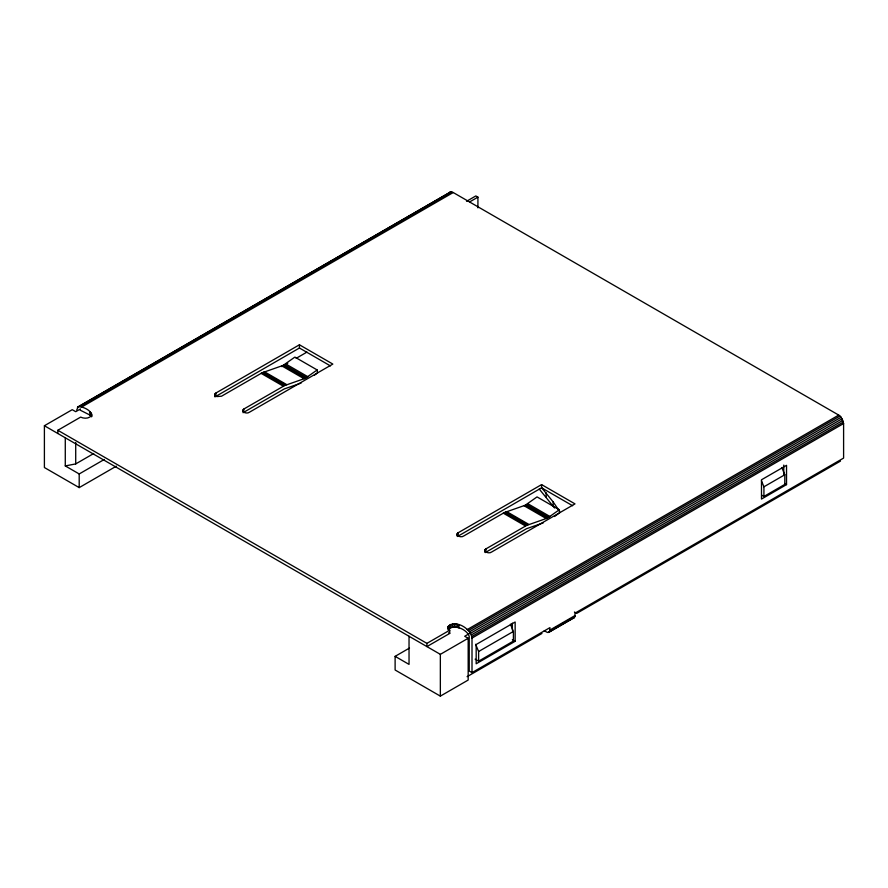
<?xml version="1.0" encoding="UTF-8"?>
<svg xmlns="http://www.w3.org/2000/svg" width="888" height="888" viewBox="0 0 888 888"><rect width="100%" height="100%" fill="white"/><g stroke="black" fill="none" stroke-linecap="round" stroke-linejoin="round"><path stroke-width="1.33" d="M76.757 409.879L78.188 406.726L450.782 191.875L453.224 192.53L838.727 415.096L841.169 417.26L843.6 423.532L843.6 458.086L574.991 613.164L574.88 616.55L573.981 617.826L548.928 632.289L547.363 632.434L544.277 630.78M548.928 632.289L549.827 631.013L549.95 627.627L472.005 672.627L469.23 671.017L469.23 636.463C467.266 629.403 453.557 623.42 448.063 629.792L448.063 626.573C455.533 619.114 471.084 628.682 472.005 638.072L472.005 672.627M78.188 406.726C82.617 406.338 91.808 410.334 91.52 415.429C89.177 418.792 84.038 418.792 80.653 417.105L57.831 430.28L57.831 433.499M214.774 394.605L215.928 393.007L299.434 344.788L332.834 364.08L249.328 412.287C247.153 414.252 240.171 412.01 243.767 409.068L284.515 385.592L305.383 378.266L317.149 369.952L294.883 357.087L283.117 365.412L262.249 372.738L221.501 396.215L216.75 396.581L214.774 394.605L214.774 396.747M559.307 509.756L547.541 518.07L526.673 525.396L485.925 548.884C482.328 551.814 489.321 554.057 491.497 552.092L574.991 503.885L541.591 484.604L458.086 532.811C454.501 535.753 461.483 537.995 463.658 536.03L504.406 512.543L525.274 505.216L537.04 496.903L559.307 509.756L559.684 512.72L554.545 516.505M448.063 626.573L448.063 628.515L449.739 630.203L449.739 633.41L426.917 646.586L426.917 643.378L57.831 430.28M448.518 193.984L449.772 192.185M330.447 365.911L299.434 348.007L215.307 396.692L215.307 393.473M457.464 536.496L541.591 487.812L572.616 505.727M543.245 522.899L526.484 528.715L485.303 552.569L485.303 549.35M314.441 375.18L317.527 372.916L317.149 369.952M116.372 466.156L79.198 487.612L44.4 467.532L44.4 425.741L72.239 409.679L75.713 411.688L80.464 408.946M77.411 407.437L450.782 191.875M80.364 406.526L451.959 191.986M81.629 407.059L453.224 192.53M466.555 201.299L475.835 195.937L477.922 197.147L477.922 207.859M469.808 201.831L477.922 197.147M65.279 437.795L65.279 465.923L75.713 463.913L93.706 453.524M65.279 465.923L79.198 473.959L104.362 459.418M281.807 366.622L287.801 363.159M296.192 358.319L306.971 352.092M469.452 633.521L464.702 636.263L468.176 638.272L468.176 680.053L440.348 696.125L395.116 670.007L395.116 656.354L409.49 648.051M426.917 643.378L449.739 630.203M467.132 629.636L838.727 415.096M468.398 630.558L839.993 416.017M469.574 631.79L841.169 417.26M470.585 633.266L842.168 418.736M471.362 634.887L842.945 420.346M44.4 425.741L440.348 654.345L468.176 638.272M471.839 636.518L843.434 421.989M472.005 638.072L843.6 423.532M475.136 659.162L478.621 661.172L478.621 651.526L513.408 631.446L510.434 624.209M761.604 495.116L763.924 496.459L763.924 486.813L784.803 474.758L781.817 467.532M478.621 661.172L513.408 641.081L513.408 631.446M763.924 496.459L784.803 484.404L784.803 474.758M515.151 641.291L476.179 663.78L476.179 644.499L515.151 622L515.151 641.291L512.365 639.682M786.535 484.604L761.493 499.067L761.493 479.786L786.535 465.323L786.535 484.604L784.681 483.527M467.077 676.678L541.946 633.455M840.47 461.105L576.734 613.364L574.414 612.021M549.95 630.036L574.991 615.573M549.827 631.013L574.88 616.55M548.207 632.511L574.525 617.315M301.088 383.083L284.327 388.911L243.767 412.287L243.767 409.068M80.153 410.134L89.843 415.018L91.52 416.694L91.52 413.486M573.981 617.826L572.416 617.97M285.636 363.891L307.903 376.745M527.794 503.696L550.061 516.561M284.371 364.735L306.638 377.589M526.54 504.539L548.806 517.393M283.117 365.412L305.383 378.266M525.274 505.216L547.541 518.07M281.862 365.911L304.14 378.776M524.031 505.727L546.298 518.581M264.502 371.795L286.769 384.648M506.66 511.599L528.926 524.453M263.381 372.216L285.647 385.07M505.538 512.021L527.805 524.886M262.249 372.738L284.515 385.592M504.406 512.543L526.673 525.396M261.105 373.349L283.383 386.202M503.274 513.153L525.541 526.007M395.116 656.354L409.035 664.39L409.035 636.263M448.706 632.633L449.739 633.41M541.813 487.945L553.169 501.931L559.44 511.188M539.216 489.011L554.567 508.003M761.438 480.785L763.924 486.813M475.635 644.3L478.621 651.526M783.76 465.09L783.76 474.736M553.169 501.931L553.169 505.949M546.142 492.862L546.142 496.88M541.591 484.604L541.591 487.812M512.365 623.154L512.365 630.036M485.925 548.884L485.925 552.092M484.904 549.905L484.904 552.047M458.93 624.897L458.93 628.105M458.086 532.811L458.086 536.03M457.464 533.277L457.464 535.431M457.586 624.297L457.586 627.516M457.076 533.832L457.076 535.975M456.01 623.92L456.01 627.139M454.334 623.798L454.334 627.006M452.658 623.92L452.658 627.139M451.082 624.297L451.082 627.516M449.739 624.897L449.739 628.105M448.706 625.674L448.706 628.882M440.348 654.345L440.348 696.125M299.434 344.788L299.434 348.007M243.134 409.546L243.134 412.754M215.928 393.007L215.928 396.215M214.907 394.017L214.907 396.159M91.742 414.452L91.742 416.594M90.876 412.576L90.876 415.795M89.843 411.799L89.843 415.018M79.198 473.959L79.198 487.612M75.713 442.479L75.713 463.913"/></g></svg>
